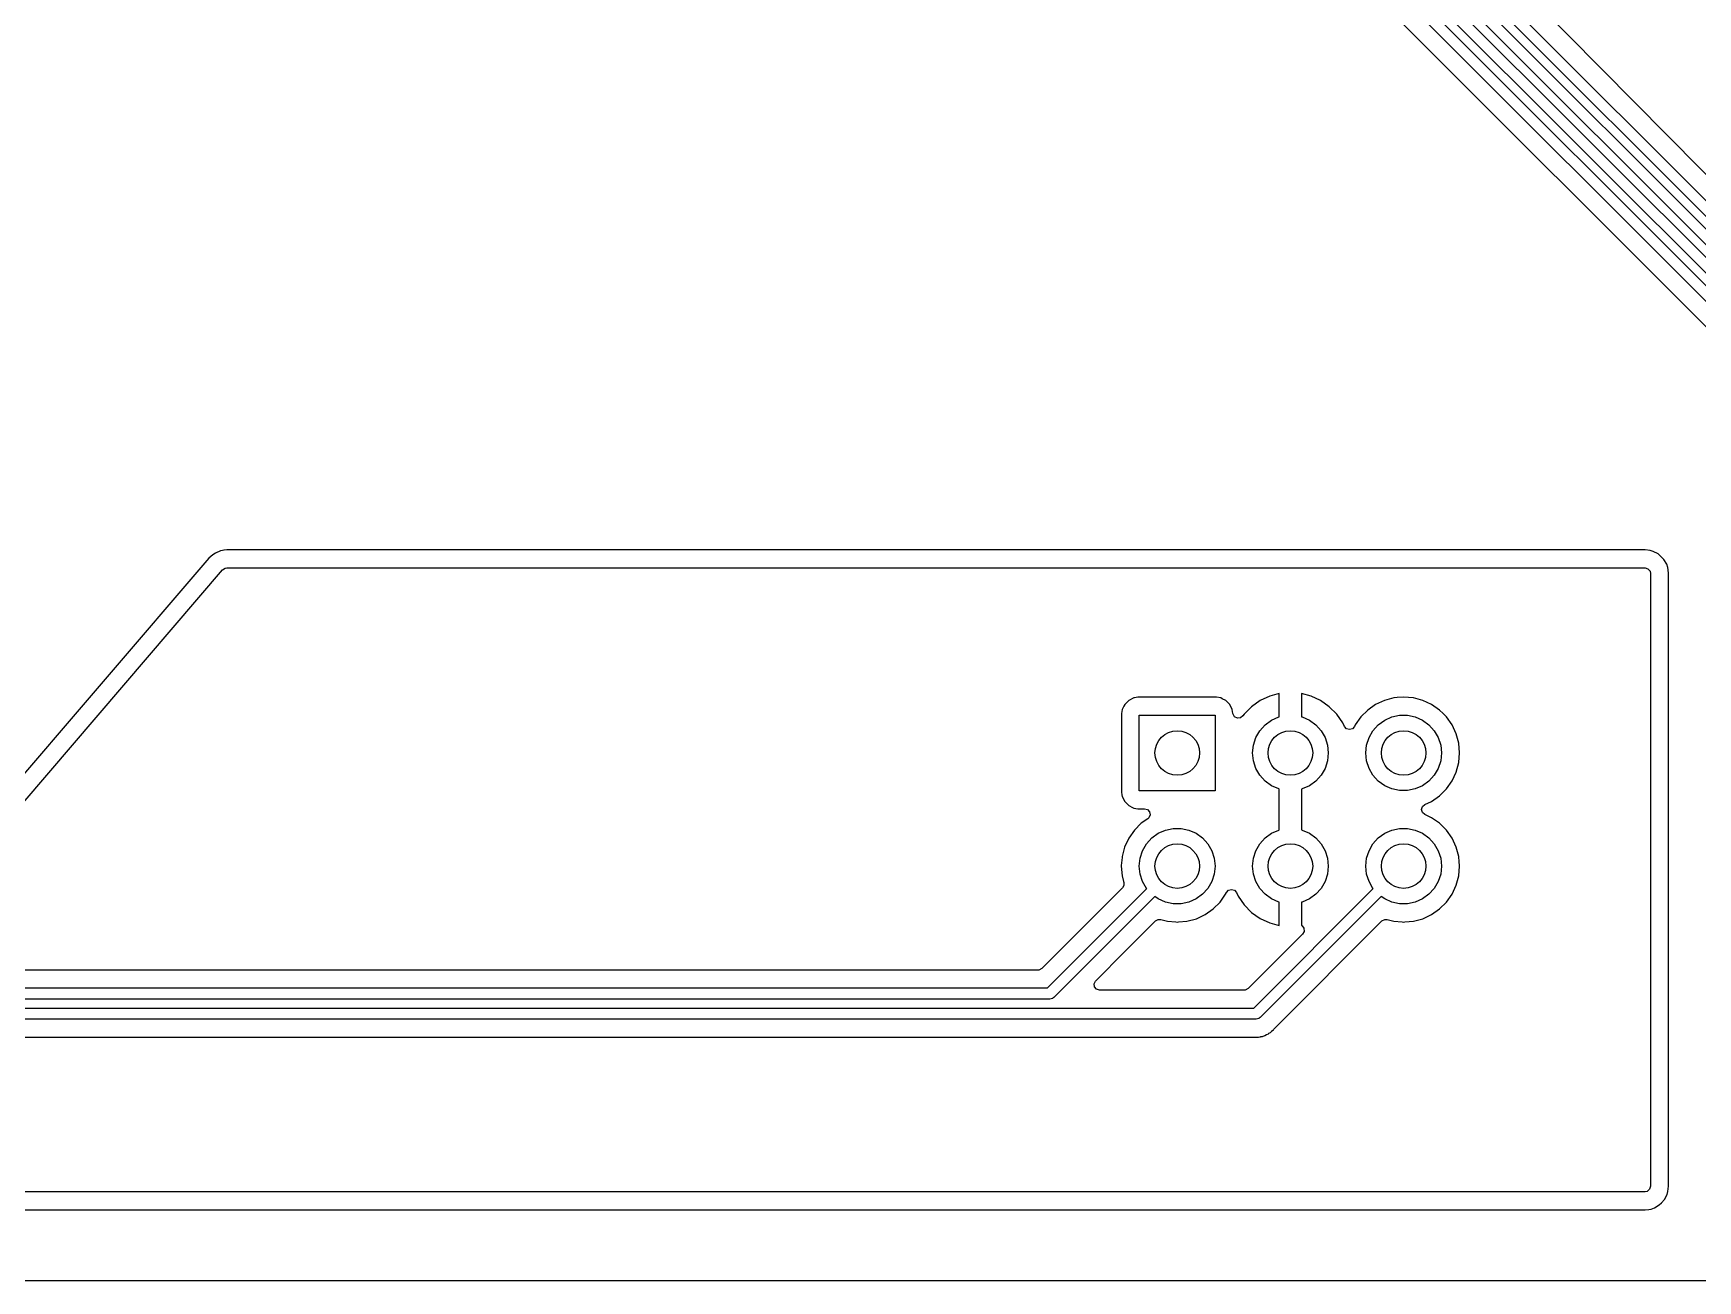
# Model space of a CAD drawing. Extents: x 0.71 to 7.56, y -5.16 to -0.79.
# Drawn here: x 4.989 to 6.459, y -5.157 to -4.055 of the extents above; entities that cross this region are included whole.
import ezdxf

# ---------------------------------------------------------------- set-up
doc = ezdxf.new("R2010")
doc.units = 0
doc.header["$MEASUREMENT"] = 0
doc.layers.add('BLACK', color=7, linetype='CONTINUOUS')

msp = doc.modelspace()

# ---------------------------------------------------------------- linework, layer by layer
at = {"layer": 'BLACK', "linetype": 'CONTINUOUS'}
for p, q in [((5.83563, -3.59746), (6.78005, -4.54188)), ((6.76066, -4.51135), (5.84495, -3.59564)), ((5.85335, -3.59012), (6.76618, -4.50295)), ((5.8002, -3.61213), (6.59403, -4.40597)), ((6.64469, -4.44549), (5.80951, -3.61031)), ((5.81791, -3.6048), (6.65309, -4.43997)), ((6.77165, -4.5474), (5.82723, -3.60298)), ((6.58563, -4.41149), (5.7918, -3.61765)), ((6.17574, -4.0239), (6.56843, -4.41659)), ((6.55295, -4.26742), (6.31526, -4.027)), ((5.15418, -4.51235), (5.14962, -4.51438)), ((5.15601, -4.51197), (5.15418, -4.51235)), ((5.15418, -4.51235), (5.15418, -4.51235)), ((5.15418, -4.51235), (5.15418, -4.51235)), ((5.15418, -4.51235), (5.15418, -4.51235)), ((5.15418, -4.51235), (5.15418, -4.51235)), ((5.15719, -4.51179), (5.15601, -4.51197)), ((5.15601, -4.51197), (5.15601, -4.51197)), ((5.15601, -4.51197), (5.15601, -4.51197)), ((5.15741, -4.51176), (5.15719, -4.51179)), ((5.15973, -4.51159), (5.15741, -4.51176)), ((5.15741, -4.51176), (5.15741, -4.51176)), ((6.41244, -4.51159), (5.15973, -4.51159)), ((6.41694, -4.51224), (6.41244, -4.51159)), ((6.41958, -4.51302), (6.41694, -4.51224)), ((6.41694, -4.51224), (6.41694, -4.51224)), ((6.42409, -4.51516), (6.41958, -4.51302)), ((5.1439, -4.51887), (4.91538, -4.78548)), ((5.14732, -4.51588), (5.1439, -4.51887)), ((5.1439, -4.51887), (5.1439, -4.51887)), ((5.14962, -4.51438), (5.14732, -4.51588)), ((5.14962, -4.51438), (5.14962, -4.51438)), ((5.15602, -4.52926), (5.15833, -4.52776)), ((5.15833, -4.52776), (5.15973, -4.52756)), ((5.15973, -4.52756), (6.41244, -4.52756)), ((6.41244, -4.52756), (6.41508, -4.52833)), ((6.41508, -4.52833), (6.41688, -4.53041)), ((6.42715, -4.51788), (6.42409, -4.51516)), ((6.42409, -4.51516), (6.42409, -4.51516)), ((6.42409, -4.51516), (6.42409, -4.51516)), ((6.42895, -4.51996), (6.42715, -4.51788)), ((6.42715, -4.51788), (6.42715, -4.51788)), ((6.42715, -4.51788), (6.42715, -4.51788)), ((6.43159, -4.5242), (6.42895, -4.51996)), ((6.42895, -4.51996), (6.42895, -4.51996)), ((6.42895, -4.51996), (6.42895, -4.51996)), ((6.43248, -4.52702), (6.43159, -4.5242)), ((6.43292, -4.52905), (6.43248, -4.52702)), ((4.92126, -4.80315), (5.15602, -4.52926)), ((6.41688, -4.53041), (6.41732, -4.53244)), ((6.41732, -4.53244), (6.41732, -5.07386)), ((6.43329, -4.53244), (6.43292, -4.52905)), ((6.43329, -4.68504), (6.43329, -4.53244)), ((5.95636, -4.64459), (5.95283, -4.64812)), ((5.96081, -4.64232), (5.95636, -4.64459)), ((5.95636, -4.64459), (5.95636, -4.64459)), ((5.95636, -4.64459), (5.95636, -4.64459)), ((5.96139, -4.64223), (5.96081, -4.64232)), ((5.96451, -4.64174), (5.96139, -4.64223)), ((6.03392, -4.64174), (5.96451, -4.64174)), ((6.03761, -4.64232), (6.03392, -4.64174)), ((6.03904, -4.64305), (6.03761, -4.64232)), ((6.04206, -4.64459), (6.03904, -4.64305)), ((6.04559, -4.64812), (6.04206, -4.64459)), ((6.04206, -4.64459), (6.04206, -4.64459)), ((6.04206, -4.64459), (6.04206, -4.64459)), ((6.07254, -4.64476), (6.06492, -4.6501)), ((6.08096, -4.64083), (6.07254, -4.64476)), ((6.07254, -4.64476), (6.07254, -4.64476)), ((6.08097, -4.64083), (6.08096, -4.64083)), ((6.08937, -4.63858), (6.08097, -4.64083)), ((6.08937, -4.65904), (6.08937, -4.63858)), ((6.08937, -4.63858), (6.08937, -4.63858)), ((6.11746, -4.64083), (6.10906, -4.63858)), ((6.10906, -4.63858), (6.10906, -4.65904)), ((6.12589, -4.64476), (6.11746, -4.64083)), ((6.11746, -4.64083), (6.11746, -4.64083)), ((6.13351, -4.6501), (6.12589, -4.64476)), ((6.18218, -4.64459), (6.1745, -4.64817)), ((6.18231, -4.64453), (6.18218, -4.64459)), ((6.19063, -4.6423), (6.18231, -4.64453)), ((6.18231, -4.64453), (6.18231, -4.64453)), ((6.18231, -4.64453), (6.18231, -4.64453)), ((6.19349, -4.64205), (6.19063, -4.6423)), ((6.19063, -4.6423), (6.19063, -4.6423)), ((6.19921, -4.64155), (6.19349, -4.64205)), ((6.20779, -4.6423), (6.19921, -4.64155)), ((6.19921, -4.64155), (6.19921, -4.64155)), ((6.21612, -4.64453), (6.20779, -4.6423)), ((6.22002, -4.64635), (6.21612, -4.64453)), ((6.21612, -4.64453), (6.21612, -4.64453)), ((6.21612, -4.64453), (6.21612, -4.64453)), ((5.95057, -4.65257), (5.94998, -4.65626)), ((5.94998, -4.65626), (5.94998, -4.72567)), ((5.95208, -4.6496), (5.95057, -4.65257)), ((5.95283, -4.64812), (5.95208, -4.6496)), ((5.95283, -4.64812), (5.95283, -4.64812)), ((5.95283, -4.64812), (5.95283, -4.64812)), ((5.96575, -4.72443), (5.96575, -4.6575)), ((5.96575, -4.6575), (6.03268, -4.6575)), ((6.03268, -4.6575), (6.03268, -4.72443)), ((6.04786, -4.65257), (6.04559, -4.64812)), ((6.04559, -4.64812), (6.04559, -4.64812)), ((6.04559, -4.64812), (6.04559, -4.64812)), ((6.04843, -4.65619), (6.04786, -4.65257)), ((6.04852, -4.65662), (6.04843, -4.65619)), ((6.04991, -4.65899), (6.04852, -4.65662)), ((6.05237, -4.66023), (6.04991, -4.65899)), ((6.05511, -4.65995), (6.05237, -4.66023)), ((6.05725, -4.65823), (6.05511, -4.65995)), ((6.05834, -4.65667), (6.05725, -4.65823)), ((6.06492, -4.6501), (6.05834, -4.65667)), ((6.05834, -4.65667), (6.05834, -4.65667)), ((6.06492, -4.6501), (6.06492, -4.6501)), ((6.08248, -4.66199), (6.08887, -4.65914)), ((6.08887, -4.65914), (6.08937, -4.65904)), ((6.10906, -4.65904), (6.10955, -4.65914)), ((6.10955, -4.65914), (6.11594, -4.66199)), ((6.14008, -4.65667), (6.13351, -4.6501)), ((6.14542, -4.66429), (6.14008, -4.65667)), ((6.14008, -4.65667), (6.14008, -4.65667)), ((6.16135, -4.6592), (6.15641, -4.66626)), ((6.16745, -4.65311), (6.16135, -4.6592)), ((6.1745, -4.64817), (6.16745, -4.65311)), ((6.1745, -4.64817), (6.1745, -4.64817)), ((6.18248, -4.66199), (6.18887, -4.65914)), ((6.18887, -4.65914), (6.19571, -4.65769)), ((6.19571, -4.65769), (6.20271, -4.65769)), ((6.20271, -4.65769), (6.20955, -4.65914)), ((6.20955, -4.65914), (6.21594, -4.66199)), ((6.22392, -4.64817), (6.22002, -4.64635)), ((6.23098, -4.65311), (6.22392, -4.64817)), ((6.22392, -4.64817), (6.22392, -4.64817)), ((6.22392, -4.64817), (6.22392, -4.64817)), ((6.23406, -4.65619), (6.23098, -4.65311)), ((6.23707, -4.6592), (6.23406, -4.65619)), ((6.24201, -4.66626), (6.23707, -4.6592)), ((6.06864, -4.67736), (6.07214, -4.6713)), ((6.07214, -4.6713), (6.07682, -4.6661)), ((6.07682, -4.6661), (6.08248, -4.66199)), ((6.11594, -4.66199), (6.1216, -4.6661)), ((6.1216, -4.6661), (6.12629, -4.6713)), ((6.12629, -4.6713), (6.12978, -4.67736)), ((6.14695, -4.66758), (6.14542, -4.66429)), ((6.1487, -4.6696), (6.14695, -4.66758)), ((6.15133, -4.6704), (6.1487, -4.6696)), ((6.15398, -4.66964), (6.15133, -4.6704)), ((6.1558, -4.66758), (6.15398, -4.66964)), ((6.15641, -4.66626), (6.1558, -4.66758)), ((6.15641, -4.66626), (6.15641, -4.66626)), ((6.16864, -4.67736), (6.17214, -4.6713)), ((6.17214, -4.6713), (6.17682, -4.6661)), ((6.17682, -4.6661), (6.18248, -4.66199)), ((6.21594, -4.66199), (6.2216, -4.6661)), ((6.2216, -4.6661), (6.22629, -4.6713)), ((6.22629, -4.6713), (6.22978, -4.67736)), ((6.24565, -4.67407), (6.24201, -4.66626)), ((6.24201, -4.66626), (6.24201, -4.66626)), ((6.24201, -4.66626), (6.24201, -4.66626)), ((6.24788, -4.68239), (6.24565, -4.67407)), ((6.06575, -4.69097), (6.06648, -4.68401)), ((6.06648, -4.68401), (6.06864, -4.67736)), ((6.12978, -4.67736), (6.13195, -4.68401)), ((6.13195, -4.68401), (6.13268, -4.69097)), ((6.16575, -4.69097), (6.16648, -4.68401)), ((6.16648, -4.68401), (6.16864, -4.67736)), ((6.22978, -4.67736), (6.23195, -4.68401)), ((6.23195, -4.68401), (6.23268, -4.69097)), ((6.24863, -4.69097), (6.24788, -4.68239)), ((6.43329, -4.78346), (6.43329, -4.68504)), ((6.06648, -4.69793), (6.06575, -4.69097)), ((6.06864, -4.70458), (6.06648, -4.69793)), ((6.07214, -4.71064), (6.06864, -4.70458)), ((6.12978, -4.70458), (6.12629, -4.71064)), ((6.13195, -4.69793), (6.12978, -4.70458)), ((6.13268, -4.69097), (6.13195, -4.69793)), ((6.16648, -4.69793), (6.16575, -4.69097)), ((6.16864, -4.70458), (6.16648, -4.69793)), ((6.17214, -4.71064), (6.16864, -4.70458)), ((6.22978, -4.70458), (6.22629, -4.71064)), ((6.23195, -4.69793), (6.22978, -4.70458)), ((6.23268, -4.69097), (6.23195, -4.69793)), ((6.24565, -4.70787), (6.24788, -4.69955)), ((6.24788, -4.69955), (6.24863, -4.69097)), ((6.07682, -4.71584), (6.07214, -4.71064)), ((6.08248, -4.71995), (6.07682, -4.71584)), ((6.1216, -4.71584), (6.11594, -4.71995)), ((6.12629, -4.71064), (6.1216, -4.71584)), ((6.17682, -4.71584), (6.17214, -4.71064)), ((6.18248, -4.71995), (6.17682, -4.71584)), ((6.2216, -4.71584), (6.21594, -4.71995)), ((6.22629, -4.71064), (6.2216, -4.71584)), ((6.23707, -4.72274), (6.24201, -4.71568)), ((6.24201, -4.71568), (6.24565, -4.70787)), ((5.94998, -4.72567), (5.95032, -4.72785)), ((5.95032, -4.72785), (5.95057, -4.72937)), ((5.95057, -4.72937), (5.95283, -4.73382)), ((5.95283, -4.73382), (5.95283, -4.73382)), ((5.95283, -4.73382), (5.95283, -4.73382)), ((5.95283, -4.73382), (5.95636, -4.73735)), ((6.03268, -4.72443), (5.96575, -4.72443)), ((6.08887, -4.7228), (6.08248, -4.71995)), ((6.08937, -4.7229), (6.08887, -4.7228)), ((6.08937, -4.75904), (6.08937, -4.7229)), ((6.10955, -4.7228), (6.10906, -4.7229)), ((6.10906, -4.7229), (6.10906, -4.75904)), ((6.11594, -4.71995), (6.10955, -4.7228)), ((6.18887, -4.7228), (6.18248, -4.71995)), ((6.19571, -4.72425), (6.18887, -4.7228)), ((6.20271, -4.72425), (6.19571, -4.72425)), ((6.20955, -4.7228), (6.20271, -4.72425)), ((6.21594, -4.71995), (6.20955, -4.7228)), ((6.21797, -4.73654), (6.22392, -4.73377)), ((6.22392, -4.73377), (6.23098, -4.72883)), ((6.23098, -4.72883), (6.23707, -4.72274)), ((5.95636, -4.73735), (5.95636, -4.73735)), ((5.95636, -4.73735), (5.95636, -4.73735)), ((5.95636, -4.73735), (5.95984, -4.73912)), ((5.95984, -4.73912), (5.96081, -4.73962)), ((5.96081, -4.73962), (5.96451, -4.7402)), ((5.96451, -4.7402), (5.96451, -4.7402)), ((5.96451, -4.7402), (5.9704, -4.7402)), ((5.9704, -4.7402), (5.97304, -4.74098)), ((5.97304, -4.74098), (5.97484, -4.74305)), ((5.97409, -4.74828), (5.9732, -4.74908)), ((5.97523, -4.74578), (5.97409, -4.74828)), ((5.97484, -4.74305), (5.97523, -4.74578)), ((6.21515, -4.74093), (6.21595, -4.7383)), ((6.2159, -4.74358), (6.21515, -4.74093)), ((6.21797, -4.74539), (6.2159, -4.74358)), ((6.21595, -4.7383), (6.21797, -4.73654)), ((6.22392, -4.74817), (6.21797, -4.74539)), ((6.23098, -4.75311), (6.22392, -4.74817)), ((5.96135, -4.7592), (5.95641, -4.76626)), ((5.96745, -4.75311), (5.96135, -4.7592)), ((5.9732, -4.74908), (5.96745, -4.75311)), ((5.97682, -4.7661), (5.98248, -4.76199)), ((5.98248, -4.76199), (5.98887, -4.75914)), ((5.98887, -4.75914), (5.99571, -4.75769)), ((5.99571, -4.75769), (6.00271, -4.75769)), ((6.00271, -4.75769), (6.00955, -4.75914)), ((6.00955, -4.75914), (6.01594, -4.76199)), ((6.01594, -4.76199), (6.0216, -4.7661)), ((6.07682, -4.7661), (6.08248, -4.76199)), ((6.08248, -4.76199), (6.08887, -4.75914)), ((6.08887, -4.75914), (6.08937, -4.75904)), ((6.10906, -4.75904), (6.10955, -4.75914)), ((6.10955, -4.75914), (6.11594, -4.76199)), ((6.11594, -4.76199), (6.1216, -4.7661)), ((6.17682, -4.7661), (6.18248, -4.76199)), ((6.18248, -4.76199), (6.18887, -4.75914)), ((6.18887, -4.75914), (6.19571, -4.75769)), ((6.19571, -4.75769), (6.20271, -4.75769)), ((6.20271, -4.75769), (6.20955, -4.75914)), ((6.20955, -4.75914), (6.21594, -4.76199)), ((6.21594, -4.76199), (6.2216, -4.7661)), ((6.23454, -4.75667), (6.23098, -4.75311)), ((6.23707, -4.7592), (6.23454, -4.75667)), ((6.24201, -4.76626), (6.23707, -4.7592)), ((5.95277, -4.77407), (5.95054, -4.78239)), ((5.95641, -4.76626), (5.95277, -4.77407)), ((5.95277, -4.77407), (5.95277, -4.77407)), ((5.95641, -4.76626), (5.95641, -4.76626)), ((5.96648, -4.78401), (5.96864, -4.77736)), ((5.96864, -4.77736), (5.97214, -4.7713)), ((5.97214, -4.7713), (5.97682, -4.7661)), ((6.0216, -4.7661), (6.02629, -4.7713)), ((6.02629, -4.7713), (6.02978, -4.77736)), ((6.02978, -4.77736), (6.03195, -4.78401)), ((6.06648, -4.78401), (6.06864, -4.77736)), ((6.06864, -4.77736), (6.07214, -4.7713)), ((6.07214, -4.7713), (6.07682, -4.7661)), ((6.1216, -4.7661), (6.12629, -4.7713)), ((6.12629, -4.7713), (6.12978, -4.77736)), ((6.12978, -4.77736), (6.13195, -4.78401)), ((6.16648, -4.78401), (6.16864, -4.77736)), ((6.16864, -4.77736), (6.17214, -4.7713)), ((6.17214, -4.7713), (6.17682, -4.7661)), ((6.2216, -4.7661), (6.22629, -4.7713)), ((6.22629, -4.7713), (6.22978, -4.77736)), ((6.22978, -4.77736), (6.23195, -4.78401)), ((6.24565, -4.77407), (6.24201, -4.76626)), ((6.24201, -4.76626), (6.24201, -4.76626)), ((6.24201, -4.76626), (6.24201, -4.76626)), ((6.24788, -4.78239), (6.24565, -4.77407)), ((5.94983, -4.79052), (5.94979, -4.79097)), ((5.94979, -4.79097), (5.95054, -4.79955)), ((5.95045, -4.78346), (5.94983, -4.79052)), ((5.95054, -4.78239), (5.95045, -4.78346)), ((5.95054, -4.78239), (5.95054, -4.78239)), ((5.96575, -4.79097), (5.96648, -4.78401)), ((5.96648, -4.79793), (5.96575, -4.79097)), ((6.03195, -4.78401), (6.03268, -4.79097)), ((6.03268, -4.79097), (6.03195, -4.79793)), ((6.06575, -4.79097), (6.06648, -4.78401)), ((6.06648, -4.79793), (6.06575, -4.79097)), ((6.13195, -4.78401), (6.13268, -4.79097)), ((6.13268, -4.79097), (6.13195, -4.79793)), ((6.16575, -4.79097), (6.16648, -4.78401)), ((6.16648, -4.79793), (6.16575, -4.79097)), ((6.23195, -4.78401), (6.23268, -4.79097)), ((6.23268, -4.79097), (6.23195, -4.79793)), ((6.24831, -4.78723), (6.24788, -4.78239)), ((6.24788, -4.79955), (6.24863, -4.79097)), ((6.24859, -4.79052), (6.24831, -4.78723)), ((6.24863, -4.79097), (6.24859, -4.79052)), ((6.43329, -5.07386), (6.43329, -4.78346)), ((5.95054, -4.79955), (5.95189, -4.80458)), ((5.95189, -4.80458), (5.9521, -4.80537)), ((5.9521, -4.80537), (5.95204, -4.80812)), ((5.96864, -4.80458), (5.96648, -4.79793)), ((5.97214, -4.81064), (5.96864, -4.80458)), ((6.02978, -4.80458), (6.02629, -4.81064)), ((6.03195, -4.79793), (6.02978, -4.80458)), ((6.06864, -4.80458), (6.06648, -4.79793)), ((6.07214, -4.81064), (6.06864, -4.80458)), ((6.12978, -4.80458), (6.12629, -4.81064)), ((6.13195, -4.79793), (6.12978, -4.80458)), ((6.16864, -4.80458), (6.16648, -4.79793)), ((6.17214, -4.81064), (6.16864, -4.80458)), ((6.22978, -4.80458), (6.22629, -4.81064)), ((6.23195, -4.79793), (6.22978, -4.80458)), ((6.24565, -4.80787), (6.24788, -4.79955)), ((5.95084, -4.81008), (5.8795, -4.88142)), ((5.8846, -4.89862), (5.97235, -4.81087)), ((5.97942, -4.81772), (5.89012, -4.90702)), ((5.95204, -4.80812), (5.95084, -4.81008)), ((5.97235, -4.81087), (5.97214, -4.81064)), ((5.98248, -4.81995), (5.97942, -4.81772)), ((5.98887, -4.8228), (5.98248, -4.81995)), ((6.01594, -4.81995), (6.00955, -4.8228)), ((6.0216, -4.81584), (6.01594, -4.81995)), ((6.02629, -4.81064), (6.0216, -4.81584)), ((6.03707, -4.82274), (6.04201, -4.81568)), ((6.04201, -4.81568), (6.04263, -4.81436)), ((6.04263, -4.81436), (6.04444, -4.8123)), ((6.04444, -4.8123), (6.04709, -4.81154)), ((6.04709, -4.81154), (6.04972, -4.81234)), ((6.04972, -4.81234), (6.05148, -4.81436)), ((6.05148, -4.81436), (6.05301, -4.81764)), ((6.05301, -4.81764), (6.05834, -4.82526)), ((6.06688, -4.91634), (6.17235, -4.81087)), ((6.07682, -4.81584), (6.07214, -4.81064)), ((6.17942, -4.81772), (6.0724, -4.92474)), ((6.08248, -4.81995), (6.07682, -4.81584)), ((6.08887, -4.8228), (6.08248, -4.81995)), ((6.11594, -4.81995), (6.10955, -4.8228)), ((6.1216, -4.81584), (6.11594, -4.81995)), ((6.12629, -4.81064), (6.1216, -4.81584)), ((6.17235, -4.81087), (6.17214, -4.81064)), ((6.18248, -4.81995), (6.17942, -4.81772)), ((6.18887, -4.8228), (6.18248, -4.81995)), ((6.21594, -4.81995), (6.20955, -4.8228)), ((6.2216, -4.81584), (6.21594, -4.81995)), ((6.22629, -4.81064), (6.2216, -4.81584)), ((6.23707, -4.82274), (6.24201, -4.81568)), ((6.24201, -4.81568), (6.24565, -4.80787)), ((5.99571, -4.82425), (5.98887, -4.8228)), ((6.00271, -4.82425), (5.99571, -4.82425)), ((6.00955, -4.8228), (6.00271, -4.82425)), ((6.01612, -4.83741), (6.02392, -4.83377)), ((6.02392, -4.83377), (6.03098, -4.82883)), ((6.03098, -4.82883), (6.03707, -4.82274)), ((6.05834, -4.82526), (6.06492, -4.83184)), ((6.06492, -4.83184), (6.07254, -4.83717)), ((6.08937, -4.8229), (6.08887, -4.8228)), ((6.08937, -4.84336), (6.08937, -4.8229)), ((6.10955, -4.8228), (6.10906, -4.8229)), ((6.10906, -4.8229), (6.10906, -4.84336)), ((6.19571, -4.82425), (6.18887, -4.8228)), ((6.20271, -4.82425), (6.19571, -4.82425)), ((6.20955, -4.8228), (6.20271, -4.82425)), ((6.21612, -4.83741), (6.22392, -4.83377)), ((6.22392, -4.83377), (6.23098, -4.82883)), ((6.23098, -4.82883), (6.23707, -4.82274)), ((5.95302, -4.86642), (5.9801, -4.83934)), ((5.9801, -4.83934), (5.98251, -4.83802)), ((5.98251, -4.83802), (5.98481, -4.83808)), ((5.98481, -4.83808), (5.99063, -4.83964)), ((5.99063, -4.83964), (5.99802, -4.84028)), ((5.99802, -4.84028), (5.99921, -4.84039)), ((5.99921, -4.84039), (6.00032, -4.84029)), ((5.99921, -4.84039), (5.99921, -4.84039)), ((5.99921, -4.84039), (5.99921, -4.84039)), ((6.00032, -4.84029), (6.00779, -4.83964)), ((6.00779, -4.83964), (6.01612, -4.83741)), ((6.10993, -4.85099), (6.06178, -4.89914)), ((6.07254, -4.83717), (6.08096, -4.8411)), ((6.08096, -4.8411), (6.08097, -4.8411)), ((6.08097, -4.8411), (6.08937, -4.84336)), ((6.0851, -4.93434), (6.1801, -4.83934)), ((6.10906, -4.84336), (6.10945, -4.84366)), ((6.10945, -4.84366), (6.11108, -4.84588)), ((6.11124, -4.84863), (6.10993, -4.85099)), ((6.11108, -4.84588), (6.11124, -4.84863)), ((6.1801, -4.83934), (6.18251, -4.83802)), ((6.18251, -4.83802), (6.18481, -4.83808)), ((6.18481, -4.83808), (6.19063, -4.83964)), ((6.19063, -4.83964), (6.19802, -4.84028)), ((6.19802, -4.84028), (6.19921, -4.84039)), ((6.19921, -4.84039), (6.20032, -4.84029)), ((6.19921, -4.84039), (6.19921, -4.84039)), ((6.19921, -4.84039), (6.19921, -4.84039)), ((6.20032, -4.84029), (6.20779, -4.83964)), ((6.20779, -4.83964), (6.21612, -4.83741)), ((5.9272, -4.89224), (5.95302, -4.86642)), ((5.87605, -4.88285), (4.28421, -4.88285)), ((5.87708, -4.88274), (5.87605, -4.88285)), ((5.8795, -4.88142), (5.87708, -4.88274)), ((5.92582, -4.89499), (5.92697, -4.89249)), ((5.92621, -4.89772), (5.92582, -4.89499)), ((5.92697, -4.89249), (5.9272, -4.89224)), ((5.88664, -4.90846), (4.27362, -4.90846)), ((4.27566, -4.89862), (5.8846, -4.89862)), ((5.88781, -4.90812), (5.88664, -4.90846)), ((5.889, -4.90786), (5.88781, -4.90812)), ((5.8892, -4.90771), (5.889, -4.90786)), ((5.8893, -4.90768), (5.8892, -4.90771)), ((5.88941, -4.90755), (5.8893, -4.90768)), ((5.89012, -4.90702), (5.88941, -4.90755)), ((5.92802, -4.8998), (5.92621, -4.89772)), ((5.93065, -4.90057), (5.92802, -4.8998)), ((6.05833, -4.90057), (5.93065, -4.90057)), ((6.05937, -4.90046), (6.05833, -4.90057)), ((6.06178, -4.89914), (6.05937, -4.90046)), ((4.26832, -4.91634), (6.06688, -4.91634)), ((6.0717, -4.92527), (6.07158, -4.9254)), ((6.0724, -4.92474), (6.0717, -4.92527)), ((6.06892, -4.92618), (4.26628, -4.92618)), ((6.07009, -4.92584), (6.06892, -4.92618)), ((6.07128, -4.92558), (6.07009, -4.92584)), ((6.07148, -4.92543), (6.07128, -4.92558)), ((6.07158, -4.9254), (6.07148, -4.92543)), ((6.07658, -4.94069), (6.07803, -4.93987)), ((6.07803, -4.93987), (6.07825, -4.93976)), ((6.07825, -4.93976), (6.07977, -4.9391)), ((6.07977, -4.9391), (6.08028, -4.93869)), ((6.08028, -4.93869), (6.08097, -4.93822)), ((6.08097, -4.93822), (6.08154, -4.9379)), ((6.08154, -4.9379), (6.08271, -4.93673)), ((6.08271, -4.93673), (6.0829, -4.93656)), ((6.0829, -4.93656), (6.08418, -4.93551)), ((6.08418, -4.93551), (6.08456, -4.93498)), ((6.08456, -4.93498), (6.0851, -4.93434)), ((4.26847, -4.94195), (6.06857, -4.94195)), ((6.06857, -4.94195), (6.07106, -4.94203)), ((6.07106, -4.94203), (6.07267, -4.94164)), ((6.07267, -4.94164), (6.07291, -4.94159)), ((6.07291, -4.94159), (6.07456, -4.94137)), ((6.07456, -4.94137), (6.07516, -4.94111)), ((6.07516, -4.94111), (6.07595, -4.94084)), ((6.07595, -4.94084), (6.07658, -4.94069)), ((6.41244, -5.07874), (4.31747, -5.07874)), ((6.41447, -5.0783), (6.41244, -5.07874)), ((6.41655, -5.0765), (6.41447, -5.0783)), ((6.41732, -5.07386), (6.41655, -5.0765)), ((6.427, -5.08856), (6.42973, -5.08551)), ((6.42973, -5.08551), (6.43187, -5.081)), ((6.43187, -5.081), (6.43264, -5.07836)), ((6.43264, -5.07836), (6.43329, -5.07386)), ((4.32721, -5.0947), (6.41244, -5.0947)), ((6.41244, -5.0947), (6.41583, -5.09434)), ((6.41244, -5.0947), (6.41244, -5.0947)), ((6.41583, -5.09434), (6.41786, -5.0939)), ((6.41786, -5.0939), (6.42068, -5.093)), ((6.42068, -5.093), (6.42492, -5.09036)), ((6.42492, -5.09036), (6.427, -5.08856)), ((7.01474, -5.15726), (4.33561, -5.15726))]:
    msp.add_line(p, q, dxfattribs=at)
at = {"layer": 'BLACK'}
for centre in [(5.99921, -4.69097), (6.09921, -4.69097), (6.19921, -4.69097), (5.99921, -4.79097), (6.09921, -4.79097), (6.19921, -4.79097)]:
    msp.add_circle(centre, 0.019685, dxfattribs=at)

doc.saveas('drawing.dxf')
